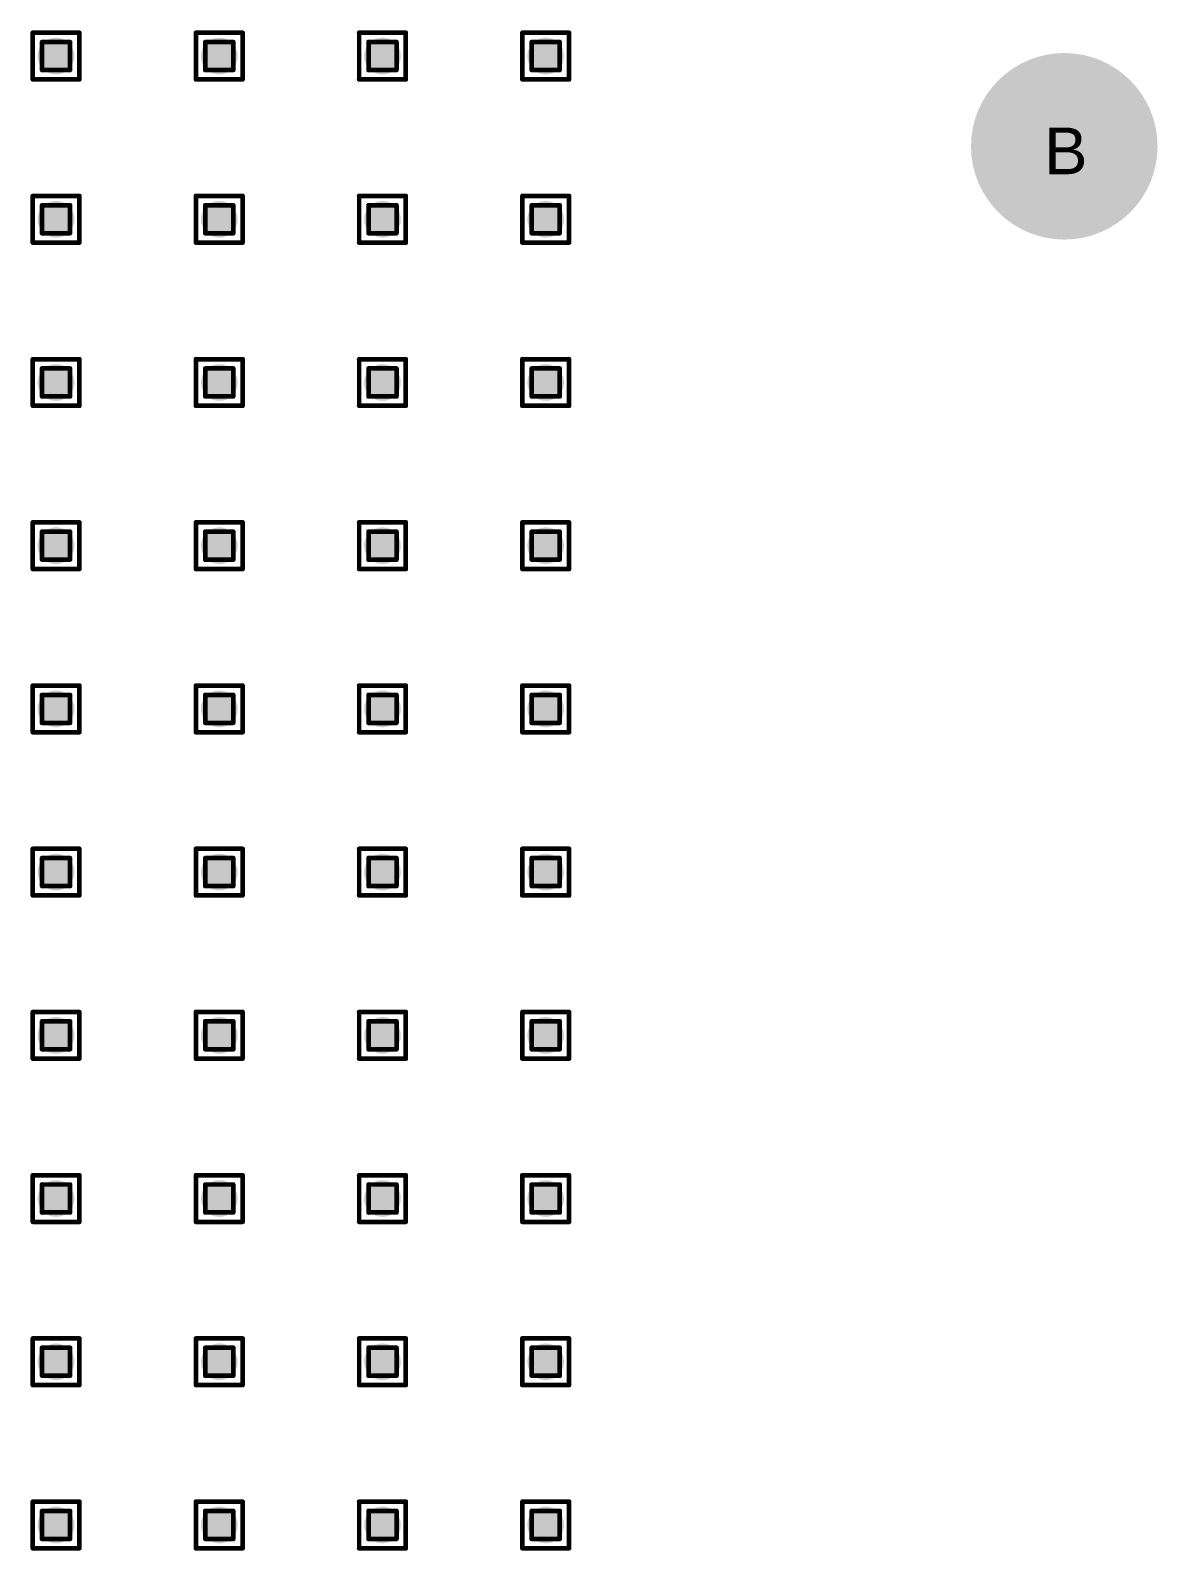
# Model space of a CAD drawing. Header units: millimetres. Extents: x -25 to 478, y -31 to 252.
# Drawn here: x 33.07 to 45.35, y 65.96 to 82.52 of the extents above; entities that cross this region are included whole.
import ezdxf

# ---------------------------------------------------------------- set-up
doc = ezdxf.new("R2010")
doc.units = ezdxf.units.MM
for name, color, linetype in [('DrillDrawing', 1, 'Continuous'), ('MultiLayer', 9, 'Continuous'), ('PadHoleLayer', 156, 'Continuous'), ('ViaHoleLayer', 16, 'Continuous')]:
    doc.layers.add(name, color=color, linetype=linetype)
doc.styles.add('Arial', font='', dxfattribs={"height": 0.2})
doc.styles.get('Arial').set_extended_font_data('Arial')

# ---------------------------------------------------------------- blocks, each defined once
blk = doc.blocks.new('KEYSTONE5000_977')
at = {"layer": 'MultiLayer'}
h = blk.add_hatch(color=9, dxfattribs=at)
edge = h.paths.add_edge_path()
edge.add_arc((0, 0), 1.016, 0, 360)
at = {"layer": 'PadHoleLayer'}
h = blk.add_hatch(color=156, dxfattribs=at)
edge = h.paths.add_edge_path()
edge.add_arc((0, 0), 0.508, 0, 360)

msp = doc.modelspace()

# ---------------------------------------------------------------- hatches: boundary and pattern name
at = {"layer": 'ViaHoleLayer'}
h = msp.add_hatch(color=16, dxfattribs=at)
edge = h.paths.add_edge_path()
edge.add_arc((33.35, 82.245), 0.2, 0, 360)
h = msp.add_hatch(color=16, dxfattribs=at)
edge = h.paths.add_edge_path()
edge.add_arc((35.128, 82.245), 0.2, 0, 360)
h = msp.add_hatch(color=16, dxfattribs=at)
edge = h.paths.add_edge_path()
edge.add_arc((36.906, 82.245), 0.2, 0, 360)
h = msp.add_hatch(color=16, dxfattribs=at)
edge = h.paths.add_edge_path()
edge.add_arc((38.684, 82.245), 0.2, 0, 360)
h = msp.add_hatch(color=16, dxfattribs=at)
edge = h.paths.add_edge_path()
edge.add_arc((33.35, 80.467), 0.2, 0, 360)
h = msp.add_hatch(color=16, dxfattribs=at)
edge = h.paths.add_edge_path()
edge.add_arc((35.128, 80.467), 0.2, 0, 360)
h = msp.add_hatch(color=16, dxfattribs=at)
edge = h.paths.add_edge_path()
edge.add_arc((36.906, 80.467), 0.2, 0, 360)
h = msp.add_hatch(color=16, dxfattribs=at)
edge = h.paths.add_edge_path()
edge.add_arc((38.684, 80.467), 0.2, 0, 360)
h = msp.add_hatch(color=16, dxfattribs=at)
edge = h.paths.add_edge_path()
edge.add_arc((33.35, 78.689), 0.2, 0, 360)
h = msp.add_hatch(color=16, dxfattribs=at)
edge = h.paths.add_edge_path()
edge.add_arc((35.128, 78.689), 0.2, 0, 360)
h = msp.add_hatch(color=16, dxfattribs=at)
edge = h.paths.add_edge_path()
edge.add_arc((36.906, 78.689), 0.2, 0, 360)
h = msp.add_hatch(color=16, dxfattribs=at)
edge = h.paths.add_edge_path()
edge.add_arc((38.684, 78.689), 0.2, 0, 360)
h = msp.add_hatch(color=16, dxfattribs=at)
edge = h.paths.add_edge_path()
edge.add_arc((33.35, 76.911), 0.2, 0, 360)
h = msp.add_hatch(color=16, dxfattribs=at)
edge = h.paths.add_edge_path()
edge.add_arc((35.128, 76.911), 0.2, 0, 360)
h = msp.add_hatch(color=16, dxfattribs=at)
edge = h.paths.add_edge_path()
edge.add_arc((36.906, 76.911), 0.2, 0, 360)
h = msp.add_hatch(color=16, dxfattribs=at)
edge = h.paths.add_edge_path()
edge.add_arc((38.684, 76.911), 0.2, 0, 360)
h = msp.add_hatch(color=16, dxfattribs=at)
edge = h.paths.add_edge_path()
edge.add_arc((33.35, 75.133), 0.2, 0, 360)
h = msp.add_hatch(color=16, dxfattribs=at)
edge = h.paths.add_edge_path()
edge.add_arc((35.128, 75.133), 0.2, 0, 360)
h = msp.add_hatch(color=16, dxfattribs=at)
edge = h.paths.add_edge_path()
edge.add_arc((36.906, 75.133), 0.2, 0, 360)
h = msp.add_hatch(color=16, dxfattribs=at)
edge = h.paths.add_edge_path()
edge.add_arc((38.684, 75.133), 0.2, 0, 360)
h = msp.add_hatch(color=16, dxfattribs=at)
edge = h.paths.add_edge_path()
edge.add_arc((33.35, 73.355), 0.2, 0, 360)
h = msp.add_hatch(color=16, dxfattribs=at)
edge = h.paths.add_edge_path()
edge.add_arc((35.128, 73.355), 0.2, 0, 360)
h = msp.add_hatch(color=16, dxfattribs=at)
edge = h.paths.add_edge_path()
edge.add_arc((36.906, 73.355), 0.2, 0, 360)
h = msp.add_hatch(color=16, dxfattribs=at)
edge = h.paths.add_edge_path()
edge.add_arc((38.684, 73.355), 0.2, 0, 360)
h = msp.add_hatch(color=16, dxfattribs=at)
edge = h.paths.add_edge_path()
edge.add_arc((33.35, 71.577), 0.2, 0, 360)
h = msp.add_hatch(color=16, dxfattribs=at)
edge = h.paths.add_edge_path()
edge.add_arc((35.128, 71.577), 0.2, 0, 360)
h = msp.add_hatch(color=16, dxfattribs=at)
edge = h.paths.add_edge_path()
edge.add_arc((36.906, 71.577), 0.2, 0, 360)
h = msp.add_hatch(color=16, dxfattribs=at)
edge = h.paths.add_edge_path()
edge.add_arc((38.684, 71.577), 0.2, 0, 360)
h = msp.add_hatch(color=16, dxfattribs=at)
edge = h.paths.add_edge_path()
edge.add_arc((33.35, 69.799), 0.2, 0, 360)
h = msp.add_hatch(color=16, dxfattribs=at)
edge = h.paths.add_edge_path()
edge.add_arc((35.128, 69.799), 0.2, 0, 360)
h = msp.add_hatch(color=16, dxfattribs=at)
edge = h.paths.add_edge_path()
edge.add_arc((36.906, 69.799), 0.2, 0, 360)
h = msp.add_hatch(color=16, dxfattribs=at)
edge = h.paths.add_edge_path()
edge.add_arc((38.684, 69.799), 0.2, 0, 360)
h = msp.add_hatch(color=16, dxfattribs=at)
edge = h.paths.add_edge_path()
edge.add_arc((33.35, 68.021), 0.2, 0, 360)
h = msp.add_hatch(color=16, dxfattribs=at)
edge = h.paths.add_edge_path()
edge.add_arc((35.128, 68.021), 0.2, 0, 360)
h = msp.add_hatch(color=16, dxfattribs=at)
edge = h.paths.add_edge_path()
edge.add_arc((36.906, 68.021), 0.2, 0, 360)
h = msp.add_hatch(color=16, dxfattribs=at)
edge = h.paths.add_edge_path()
edge.add_arc((38.684, 68.021), 0.2, 0, 360)
h = msp.add_hatch(color=16, dxfattribs=at)
edge = h.paths.add_edge_path()
edge.add_arc((33.35, 66.243), 0.2, 0, 360)
h = msp.add_hatch(color=16, dxfattribs=at)
edge = h.paths.add_edge_path()
edge.add_arc((35.128, 66.243), 0.2, 0, 360)
h = msp.add_hatch(color=16, dxfattribs=at)
edge = h.paths.add_edge_path()
edge.add_arc((36.906, 66.243), 0.2, 0, 360)
h = msp.add_hatch(color=16, dxfattribs=at)
edge = h.paths.add_edge_path()
edge.add_arc((38.684, 66.243), 0.2, 0, 360)

# ---------------------------------------------------------------- linework, layer by layer
at = {"layer": 'DrillDrawing', "const_width": 0.0508}
for points in [[(33.096, 82.499), (33.604, 82.499)], [(33.096, 81.991), (33.096, 82.499)], [(33.604, 81.991), (33.604, 82.499)], [(34.874, 82.499), (35.382, 82.499)], [(34.874, 81.991), (34.874, 82.499)], [(35.382, 81.991), (35.382, 82.499)], [(36.652, 82.499), (37.16, 82.499)], [(36.652, 81.991), (36.652, 82.499)], [(37.16, 81.991), (37.16, 82.499)], [(38.43, 82.499), (38.938, 82.499)], [(38.43, 81.991), (38.43, 82.499)], [(38.938, 81.991), (38.938, 82.499)], [(33.198, 82.398), (33.503, 82.398)], [(33.198, 82.093), (33.198, 82.398)], [(33.503, 82.093), (33.503, 82.398)], [(34.976, 82.398), (35.281, 82.398)], [(34.976, 82.093), (34.976, 82.398)], [(35.281, 82.093), (35.281, 82.398)], [(36.754, 82.398), (37.059, 82.398)], [(36.754, 82.093), (36.754, 82.398)], [(37.059, 82.093), (37.059, 82.398)], [(38.532, 82.398), (38.837, 82.398)], [(38.532, 82.093), (38.532, 82.398)], [(38.837, 82.093), (38.837, 82.398)], [(33.096, 81.991), (33.604, 81.991)], [(33.198, 82.093), (33.503, 82.093)], [(34.874, 81.991), (35.382, 81.991)], [(34.976, 82.093), (35.281, 82.093)], [(36.652, 81.991), (37.16, 81.991)], [(36.754, 82.093), (37.059, 82.093)], [(38.43, 81.991), (38.938, 81.991)], [(38.532, 82.093), (38.837, 82.093)], [(33.096, 80.721), (33.604, 80.721)], [(33.096, 80.213), (33.096, 80.721)], [(33.604, 80.213), (33.604, 80.721)], [(34.874, 80.721), (35.382, 80.721)], [(34.874, 80.213), (34.874, 80.721)], [(35.382, 80.213), (35.382, 80.721)], [(36.652, 80.721), (37.16, 80.721)], [(36.652, 80.213), (36.652, 80.721)], [(37.16, 80.213), (37.16, 80.721)], [(38.43, 80.721), (38.938, 80.721)], [(38.43, 80.213), (38.43, 80.721)], [(38.938, 80.213), (38.938, 80.721)], [(33.198, 80.62), (33.503, 80.62)], [(33.198, 80.315), (33.198, 80.62)], [(33.503, 80.315), (33.503, 80.62)], [(34.976, 80.62), (35.281, 80.62)], [(34.976, 80.315), (34.976, 80.62)], [(35.281, 80.315), (35.281, 80.62)], [(36.754, 80.62), (37.059, 80.62)], [(36.754, 80.315), (36.754, 80.62)], [(37.059, 80.315), (37.059, 80.62)], [(38.532, 80.62), (38.837, 80.62)], [(38.532, 80.315), (38.532, 80.62)], [(38.837, 80.315), (38.837, 80.62)], [(33.198, 80.315), (33.503, 80.315)], [(34.976, 80.315), (35.281, 80.315)], [(36.754, 80.315), (37.059, 80.315)], [(38.532, 80.315), (38.837, 80.315)], [(33.096, 80.213), (33.604, 80.213)], [(34.874, 80.213), (35.382, 80.213)], [(36.652, 80.213), (37.16, 80.213)], [(38.43, 80.213), (38.938, 80.213)], [(33.096, 78.943), (33.604, 78.943)], [(33.096, 78.435), (33.096, 78.943)], [(33.198, 78.842), (33.503, 78.842)], [(33.198, 78.537), (33.198, 78.842)], [(33.503, 78.537), (33.503, 78.842)], [(33.604, 78.435), (33.604, 78.943)], [(34.874, 78.943), (35.382, 78.943)], [(34.874, 78.435), (34.874, 78.943)], [(34.976, 78.842), (35.281, 78.842)], [(34.976, 78.537), (34.976, 78.842)], [(35.281, 78.537), (35.281, 78.842)], [(35.382, 78.435), (35.382, 78.943)], [(36.652, 78.943), (37.16, 78.943)], [(36.652, 78.435), (36.652, 78.943)], [(36.754, 78.842), (37.059, 78.842)], [(36.754, 78.537), (36.754, 78.842)], [(37.059, 78.537), (37.059, 78.842)], [(37.16, 78.435), (37.16, 78.943)], [(38.43, 78.943), (38.938, 78.943)], [(38.43, 78.435), (38.43, 78.943)], [(38.532, 78.842), (38.837, 78.842)], [(38.532, 78.537), (38.532, 78.842)], [(38.837, 78.537), (38.837, 78.842)], [(38.938, 78.435), (38.938, 78.943)], [(33.198, 78.537), (33.503, 78.537)], [(34.976, 78.537), (35.281, 78.537)], [(36.754, 78.537), (37.059, 78.537)], [(38.532, 78.537), (38.837, 78.537)], [(33.096, 78.435), (33.604, 78.435)], [(34.874, 78.435), (35.382, 78.435)], [(36.652, 78.435), (37.16, 78.435)], [(38.43, 78.435), (38.938, 78.435)], [(33.096, 77.165), (33.604, 77.165)], [(33.096, 76.657), (33.096, 77.165)], [(33.604, 76.657), (33.604, 77.165)], [(34.874, 77.165), (35.382, 77.165)], [(34.874, 76.657), (34.874, 77.165)], [(35.382, 76.657), (35.382, 77.165)], [(36.652, 77.165), (37.16, 77.165)], [(36.652, 76.657), (36.652, 77.165)], [(37.16, 76.657), (37.16, 77.165)], [(38.43, 77.165), (38.938, 77.165)], [(38.43, 76.657), (38.43, 77.165)], [(38.938, 76.657), (38.938, 77.165)], [(33.198, 77.064), (33.503, 77.064)], [(33.198, 76.759), (33.198, 77.064)], [(33.503, 76.759), (33.503, 77.064)], [(34.976, 77.064), (35.281, 77.064)], [(34.976, 76.759), (34.976, 77.064)], [(35.281, 76.759), (35.281, 77.064)], [(36.754, 77.064), (37.059, 77.064)], [(36.754, 76.759), (36.754, 77.064)], [(37.059, 76.759), (37.059, 77.064)], [(38.532, 77.064), (38.837, 77.064)], [(38.532, 76.759), (38.532, 77.064)], [(38.837, 76.759), (38.837, 77.064)], [(33.096, 76.657), (33.604, 76.657)], [(33.198, 76.759), (33.503, 76.759)], [(34.874, 76.657), (35.382, 76.657)], [(34.976, 76.759), (35.281, 76.759)], [(36.652, 76.657), (37.16, 76.657)], [(36.754, 76.759), (37.059, 76.759)], [(38.43, 76.657), (38.938, 76.657)], [(38.532, 76.759), (38.837, 76.759)], [(33.096, 75.387), (33.604, 75.387)], [(33.096, 74.879), (33.096, 75.387)], [(33.604, 74.879), (33.604, 75.387)], [(34.874, 75.387), (35.382, 75.387)], [(34.874, 74.879), (34.874, 75.387)], [(35.382, 74.879), (35.382, 75.387)], [(36.652, 75.387), (37.16, 75.387)], [(36.652, 74.879), (36.652, 75.387)], [(37.16, 74.879), (37.16, 75.387)], [(38.43, 75.387), (38.938, 75.387)], [(38.43, 74.879), (38.43, 75.387)], [(38.938, 74.879), (38.938, 75.387)], [(33.198, 75.286), (33.503, 75.286)], [(33.198, 74.981), (33.198, 75.286)], [(33.503, 74.981), (33.503, 75.286)], [(34.976, 75.286), (35.281, 75.286)], [(34.976, 74.981), (34.976, 75.286)], [(35.281, 74.981), (35.281, 75.286)], [(36.754, 75.286), (37.059, 75.286)], [(36.754, 74.981), (36.754, 75.286)], [(37.059, 74.981), (37.059, 75.286)], [(38.532, 75.286), (38.837, 75.286)], [(38.532, 74.981), (38.532, 75.286)], [(38.837, 74.981), (38.837, 75.286)], [(33.096, 74.879), (33.604, 74.879)], [(33.198, 74.981), (33.503, 74.981)], [(34.874, 74.879), (35.382, 74.879)], [(34.976, 74.981), (35.281, 74.981)], [(36.652, 74.879), (37.16, 74.879)], [(36.754, 74.981), (37.059, 74.981)], [(38.43, 74.879), (38.938, 74.879)], [(38.532, 74.981), (38.837, 74.981)], [(33.096, 73.609), (33.604, 73.609)], [(33.096, 73.101), (33.096, 73.609)], [(33.198, 73.508), (33.503, 73.508)], [(33.198, 73.203), (33.198, 73.508)], [(33.503, 73.203), (33.503, 73.508)], [(33.604, 73.101), (33.604, 73.609)], [(34.874, 73.609), (35.382, 73.609)], [(34.874, 73.101), (34.874, 73.609)], [(34.976, 73.508), (35.281, 73.508)], [(34.976, 73.203), (34.976, 73.508)], [(35.281, 73.203), (35.281, 73.508)], [(35.382, 73.101), (35.382, 73.609)], [(36.652, 73.609), (37.16, 73.609)], [(36.652, 73.101), (36.652, 73.609)], [(36.754, 73.508), (37.059, 73.508)], [(36.754, 73.203), (36.754, 73.508)], [(37.059, 73.203), (37.059, 73.508)], [(37.16, 73.101), (37.16, 73.609)], [(38.43, 73.609), (38.938, 73.609)], [(38.43, 73.101), (38.43, 73.609)], [(38.532, 73.508), (38.837, 73.508)], [(38.532, 73.203), (38.532, 73.508)], [(38.837, 73.203), (38.837, 73.508)], [(38.938, 73.101), (38.938, 73.609)], [(33.198, 73.203), (33.503, 73.203)], [(34.976, 73.203), (35.281, 73.203)], [(36.754, 73.203), (37.059, 73.203)], [(38.532, 73.203), (38.837, 73.203)], [(33.096, 73.101), (33.604, 73.101)], [(34.874, 73.101), (35.382, 73.101)], [(36.652, 73.101), (37.16, 73.101)], [(38.43, 73.101), (38.938, 73.101)], [(33.096, 71.831), (33.604, 71.831)], [(33.096, 71.323), (33.096, 71.831)], [(33.198, 71.73), (33.503, 71.73)], [(33.198, 71.425), (33.198, 71.73)], [(33.503, 71.425), (33.503, 71.73)], [(33.604, 71.323), (33.604, 71.831)], [(34.874, 71.831), (35.382, 71.831)], [(34.874, 71.323), (34.874, 71.831)], [(34.976, 71.73), (35.281, 71.73)], [(34.976, 71.425), (34.976, 71.73)], [(35.281, 71.425), (35.281, 71.73)], [(35.382, 71.323), (35.382, 71.831)], [(36.652, 71.831), (37.16, 71.831)], [(36.652, 71.323), (36.652, 71.831)], [(36.754, 71.73), (37.059, 71.73)], [(36.754, 71.425), (36.754, 71.73)], [(37.059, 71.425), (37.059, 71.73)], [(37.16, 71.323), (37.16, 71.831)], [(38.43, 71.831), (38.938, 71.831)], [(38.43, 71.323), (38.43, 71.831)], [(38.532, 71.73), (38.837, 71.73)], [(38.532, 71.425), (38.532, 71.73)], [(38.837, 71.425), (38.837, 71.73)], [(38.938, 71.323), (38.938, 71.831)], [(33.198, 71.425), (33.503, 71.425)], [(34.976, 71.425), (35.281, 71.425)], [(36.754, 71.425), (37.059, 71.425)], [(38.532, 71.425), (38.837, 71.425)], [(33.096, 71.323), (33.604, 71.323)], [(34.874, 71.323), (35.382, 71.323)], [(36.652, 71.323), (37.16, 71.323)], [(38.43, 71.323), (38.938, 71.323)], [(33.096, 70.053), (33.604, 70.053)], [(33.096, 69.545), (33.096, 70.053)], [(33.604, 69.545), (33.604, 70.053)], [(34.874, 70.053), (35.382, 70.053)], [(34.874, 69.545), (34.874, 70.053)], [(35.382, 69.545), (35.382, 70.053)], [(36.652, 70.053), (37.16, 70.053)], [(36.652, 69.545), (36.652, 70.053)], [(37.16, 69.545), (37.16, 70.053)], [(38.43, 70.053), (38.938, 70.053)], [(38.43, 69.545), (38.43, 70.053)], [(38.938, 69.545), (38.938, 70.053)], [(33.198, 69.952), (33.503, 69.952)], [(33.198, 69.647), (33.198, 69.952)], [(33.503, 69.647), (33.503, 69.952)], [(34.976, 69.952), (35.281, 69.952)], [(34.976, 69.647), (34.976, 69.952)], [(35.281, 69.647), (35.281, 69.952)], [(36.754, 69.952), (37.059, 69.952)], [(36.754, 69.647), (36.754, 69.952)], [(37.059, 69.647), (37.059, 69.952)], [(38.532, 69.952), (38.837, 69.952)], [(38.532, 69.647), (38.532, 69.952)], [(38.837, 69.647), (38.837, 69.952)], [(33.096, 69.545), (33.604, 69.545)], [(33.198, 69.647), (33.503, 69.647)], [(34.874, 69.545), (35.382, 69.545)], [(34.976, 69.647), (35.281, 69.647)], [(36.652, 69.545), (37.16, 69.545)], [(36.754, 69.647), (37.059, 69.647)], [(38.43, 69.545), (38.938, 69.545)], [(38.532, 69.647), (38.837, 69.647)], [(33.096, 68.275), (33.604, 68.275)], [(33.096, 67.767), (33.096, 68.275)], [(33.604, 67.767), (33.604, 68.275)], [(34.874, 68.275), (35.382, 68.275)], [(34.874, 67.767), (34.874, 68.275)], [(35.382, 67.767), (35.382, 68.275)], [(36.652, 68.275), (37.16, 68.275)], [(36.652, 67.767), (36.652, 68.275)], [(37.16, 67.767), (37.16, 68.275)], [(38.43, 68.275), (38.938, 68.275)], [(38.43, 67.767), (38.43, 68.275)], [(38.938, 67.767), (38.938, 68.275)], [(33.198, 68.174), (33.503, 68.174)], [(33.198, 67.869), (33.198, 68.174)], [(33.503, 67.869), (33.503, 68.174)], [(34.976, 68.174), (35.281, 68.174)], [(34.976, 67.869), (34.976, 68.174)], [(35.281, 67.869), (35.281, 68.174)], [(36.754, 68.174), (37.059, 68.174)], [(36.754, 67.869), (36.754, 68.174)], [(37.059, 67.869), (37.059, 68.174)], [(38.532, 68.174), (38.837, 68.174)], [(38.532, 67.869), (38.532, 68.174)], [(38.837, 67.869), (38.837, 68.174)], [(33.096, 67.767), (33.604, 67.767)], [(33.198, 67.869), (33.503, 67.869)], [(34.874, 67.767), (35.382, 67.767)], [(34.976, 67.869), (35.281, 67.869)], [(36.652, 67.767), (37.16, 67.767)], [(36.754, 67.869), (37.059, 67.869)], [(38.43, 67.767), (38.938, 67.767)], [(38.532, 67.869), (38.837, 67.869)], [(33.096, 66.497), (33.604, 66.497)], [(33.096, 65.989), (33.096, 66.497)], [(33.198, 66.396), (33.503, 66.396)], [(33.198, 66.091), (33.198, 66.396)], [(33.503, 66.091), (33.503, 66.396)], [(33.604, 65.989), (33.604, 66.497)], [(34.874, 66.497), (35.382, 66.497)], [(34.874, 65.989), (34.874, 66.497)], [(34.976, 66.396), (35.281, 66.396)], [(34.976, 66.091), (34.976, 66.396)], [(35.281, 66.091), (35.281, 66.396)], [(35.382, 65.989), (35.382, 66.497)], [(36.652, 66.497), (37.16, 66.497)], [(36.652, 65.989), (36.652, 66.497)], [(36.754, 66.396), (37.059, 66.396)], [(36.754, 66.091), (36.754, 66.396)], [(37.059, 66.091), (37.059, 66.396)], [(37.16, 65.989), (37.16, 66.497)], [(38.43, 66.497), (38.938, 66.497)], [(38.43, 65.989), (38.43, 66.497)], [(38.532, 66.396), (38.837, 66.396)], [(38.532, 66.091), (38.532, 66.396)], [(38.837, 66.091), (38.837, 66.396)], [(38.938, 65.989), (38.938, 66.497)], [(33.198, 66.091), (33.503, 66.091)], [(34.976, 66.091), (35.281, 66.091)], [(36.754, 66.091), (37.059, 66.091)], [(38.532, 66.091), (38.837, 66.091)], [(33.096, 65.989), (33.604, 65.989)], [(34.874, 65.989), (35.382, 65.989)], [(36.652, 65.989), (37.16, 65.989)], [(38.43, 65.989), (38.938, 65.989)]]:
    msp.add_lwpolyline(points, dxfattribs=at)
at = {"layer": 'DrillDrawing', "const_width": 0.0254}
for points in [[(33.084, 82.499, 1), (33.109, 82.499, 1)], [(33.084, 82.499, 1), (33.109, 82.499, 1)], [(33.592, 82.499, 1), (33.617, 82.499, 1)], [(33.592, 82.499, 1), (33.617, 82.499, 1)], [(34.861, 82.499, 1), (34.887, 82.499, 1)], [(34.861, 82.499, 1), (34.887, 82.499, 1)], [(35.37, 82.499, 1), (35.395, 82.499, 1)], [(35.37, 82.499, 1), (35.395, 82.499, 1)], [(36.639, 82.499, 1), (36.665, 82.499, 1)], [(36.639, 82.499, 1), (36.665, 82.499, 1)], [(37.147, 82.499, 1), (37.173, 82.499, 1)], [(37.147, 82.499, 1), (37.173, 82.499, 1)], [(38.417, 82.499, 1), (38.443, 82.499, 1)], [(38.417, 82.499, 1), (38.443, 82.499, 1)], [(38.925, 82.499, 1), (38.951, 82.499, 1)], [(38.925, 82.499, 1), (38.951, 82.499, 1)], [(33.185, 82.398, 1), (33.211, 82.398, 1)], [(33.185, 82.398, 1), (33.211, 82.398, 1)], [(33.49, 82.398, 1), (33.515, 82.398, 1)], [(33.49, 82.398, 1), (33.515, 82.398, 1)], [(34.963, 82.398, 1), (34.988, 82.398, 1)], [(34.963, 82.398, 1), (34.988, 82.398, 1)], [(35.268, 82.398, 1), (35.293, 82.398, 1)], [(35.268, 82.398, 1), (35.293, 82.398, 1)], [(36.741, 82.398, 1), (36.767, 82.398, 1)], [(36.741, 82.398, 1), (36.767, 82.398, 1)], [(37.046, 82.398, 1), (37.071, 82.398, 1)], [(37.046, 82.398, 1), (37.071, 82.398, 1)], [(38.519, 82.398, 1), (38.544, 82.398, 1)], [(38.519, 82.398, 1), (38.544, 82.398, 1)], [(38.824, 82.398, 1), (38.849, 82.398, 1)], [(38.824, 82.398, 1), (38.849, 82.398, 1)], [(33.084, 81.991, 1), (33.109, 81.991, 1)], [(33.084, 81.991, 1), (33.109, 81.991, 1)], [(33.185, 82.093, 1), (33.211, 82.093, 1)], [(33.185, 82.093, 1), (33.211, 82.093, 1)], [(33.49, 82.093, 1), (33.515, 82.093, 1)], [(33.49, 82.093, 1), (33.515, 82.093, 1)], [(33.592, 81.991, 1), (33.617, 81.991, 1)], [(33.592, 81.991, 1), (33.617, 81.991, 1)], [(34.861, 81.991, 1), (34.887, 81.991, 1)], [(34.861, 81.991, 1), (34.887, 81.991, 1)], [(34.963, 82.093, 1), (34.988, 82.093, 1)], [(34.963, 82.093, 1), (34.988, 82.093, 1)], [(35.268, 82.093, 1), (35.293, 82.093, 1)], [(35.268, 82.093, 1), (35.293, 82.093, 1)], [(35.37, 81.991, 1), (35.395, 81.991, 1)], [(35.37, 81.991, 1), (35.395, 81.991, 1)], [(36.639, 81.991, 1), (36.665, 81.991, 1)], [(36.639, 81.991, 1), (36.665, 81.991, 1)], [(36.741, 82.093, 1), (36.767, 82.093, 1)], [(36.741, 82.093, 1), (36.767, 82.093, 1)], [(37.046, 82.093, 1), (37.071, 82.093, 1)], [(37.046, 82.093, 1), (37.071, 82.093, 1)], [(37.147, 81.991, 1), (37.173, 81.991, 1)], [(37.147, 81.991, 1), (37.173, 81.991, 1)], [(38.417, 81.991, 1), (38.443, 81.991, 1)], [(38.417, 81.991, 1), (38.443, 81.991, 1)], [(38.519, 82.093, 1), (38.544, 82.093, 1)], [(38.519, 82.093, 1), (38.544, 82.093, 1)], [(38.824, 82.093, 1), (38.849, 82.093, 1)], [(38.824, 82.093, 1), (38.849, 82.093, 1)], [(38.925, 81.991, 1), (38.951, 81.991, 1)], [(38.925, 81.991, 1), (38.951, 81.991, 1)], [(33.084, 80.721, 1), (33.109, 80.721, 1)], [(33.084, 80.721, 1), (33.109, 80.721, 1)], [(33.592, 80.721, 1), (33.617, 80.721, 1)], [(33.592, 80.721, 1), (33.617, 80.721, 1)], [(34.861, 80.721, 1), (34.887, 80.721, 1)], [(34.861, 80.721, 1), (34.887, 80.721, 1)], [(35.37, 80.721, 1), (35.395, 80.721, 1)], [(35.37, 80.721, 1), (35.395, 80.721, 1)], [(36.639, 80.721, 1), (36.665, 80.721, 1)], [(36.639, 80.721, 1), (36.665, 80.721, 1)], [(37.147, 80.721, 1), (37.173, 80.721, 1)], [(37.147, 80.721, 1), (37.173, 80.721, 1)], [(38.417, 80.721, 1), (38.443, 80.721, 1)], [(38.417, 80.721, 1), (38.443, 80.721, 1)], [(38.925, 80.721, 1), (38.951, 80.721, 1)], [(38.925, 80.721, 1), (38.951, 80.721, 1)], [(33.185, 80.62, 1), (33.211, 80.62, 1)], [(33.185, 80.62, 1), (33.211, 80.62, 1)], [(33.49, 80.62, 1), (33.515, 80.62, 1)], [(33.49, 80.62, 1), (33.515, 80.62, 1)], [(34.963, 80.62, 1), (34.988, 80.62, 1)], [(34.963, 80.62, 1), (34.988, 80.62, 1)], [(35.268, 80.62, 1), (35.293, 80.62, 1)], [(35.268, 80.62, 1), (35.293, 80.62, 1)], [(36.741, 80.62, 1), (36.767, 80.62, 1)], [(36.741, 80.62, 1), (36.767, 80.62, 1)], [(37.046, 80.62, 1), (37.071, 80.62, 1)], [(37.046, 80.62, 1), (37.071, 80.62, 1)], [(38.519, 80.62, 1), (38.544, 80.62, 1)], [(38.519, 80.62, 1), (38.544, 80.62, 1)], [(38.824, 80.62, 1), (38.849, 80.62, 1)], [(38.824, 80.62, 1), (38.849, 80.62, 1)], [(33.185, 80.315, 1), (33.211, 80.315, 1)], [(33.185, 80.315, 1), (33.211, 80.315, 1)], [(33.49, 80.315, 1), (33.515, 80.315, 1)], [(33.49, 80.315, 1), (33.515, 80.315, 1)], [(34.963, 80.315, 1), (34.988, 80.315, 1)], [(34.963, 80.315, 1), (34.988, 80.315, 1)], [(35.268, 80.315, 1), (35.293, 80.315, 1)], [(35.268, 80.315, 1), (35.293, 80.315, 1)], [(36.741, 80.315, 1), (36.767, 80.315, 1)], [(36.741, 80.315, 1), (36.767, 80.315, 1)], [(37.046, 80.315, 1), (37.071, 80.315, 1)], [(37.046, 80.315, 1), (37.071, 80.315, 1)], [(38.519, 80.315, 1), (38.544, 80.315, 1)], [(38.519, 80.315, 1), (38.544, 80.315, 1)], [(38.824, 80.315, 1), (38.849, 80.315, 1)], [(38.824, 80.315, 1), (38.849, 80.315, 1)], [(33.084, 80.213, 1), (33.109, 80.213, 1)], [(33.084, 80.213, 1), (33.109, 80.213, 1)], [(33.592, 80.213, 1), (33.617, 80.213, 1)], [(33.592, 80.213, 1), (33.617, 80.213, 1)], [(34.861, 80.213, 1), (34.887, 80.213, 1)], [(34.861, 80.213, 1), (34.887, 80.213, 1)], [(35.37, 80.213, 1), (35.395, 80.213, 1)], [(35.37, 80.213, 1), (35.395, 80.213, 1)], [(36.639, 80.213, 1), (36.665, 80.213, 1)], [(36.639, 80.213, 1), (36.665, 80.213, 1)], [(37.147, 80.213, 1), (37.173, 80.213, 1)], [(37.147, 80.213, 1), (37.173, 80.213, 1)], [(38.417, 80.213, 1), (38.443, 80.213, 1)], [(38.417, 80.213, 1), (38.443, 80.213, 1)], [(38.925, 80.213, 1), (38.951, 80.213, 1)], [(38.925, 80.213, 1), (38.951, 80.213, 1)], [(33.084, 78.943, 1), (33.109, 78.943, 1)], [(33.084, 78.943, 1), (33.109, 78.943, 1)], [(33.185, 78.842, 1), (33.211, 78.842, 1)], [(33.185, 78.842, 1), (33.211, 78.842, 1)], [(33.49, 78.842, 1), (33.515, 78.842, 1)], [(33.49, 78.842, 1), (33.515, 78.842, 1)], [(33.592, 78.943, 1), (33.617, 78.943, 1)], [(33.592, 78.943, 1), (33.617, 78.943, 1)], [(34.861, 78.943, 1), (34.887, 78.943, 1)], [(34.861, 78.943, 1), (34.887, 78.943, 1)], [(34.963, 78.842, 1), (34.988, 78.842, 1)], [(34.963, 78.842, 1), (34.988, 78.842, 1)], [(35.268, 78.842, 1), (35.293, 78.842, 1)], [(35.268, 78.842, 1), (35.293, 78.842, 1)], [(35.37, 78.943, 1), (35.395, 78.943, 1)], [(35.37, 78.943, 1), (35.395, 78.943, 1)], [(36.639, 78.943, 1), (36.665, 78.943, 1)], [(36.639, 78.943, 1), (36.665, 78.943, 1)], [(36.741, 78.842, 1), (36.767, 78.842, 1)], [(36.741, 78.842, 1), (36.767, 78.842, 1)], [(37.046, 78.842, 1), (37.071, 78.842, 1)], [(37.046, 78.842, 1), (37.071, 78.842, 1)], [(37.147, 78.943, 1), (37.173, 78.943, 1)], [(37.147, 78.943, 1), (37.173, 78.943, 1)], [(38.417, 78.943, 1), (38.443, 78.943, 1)], [(38.417, 78.943, 1), (38.443, 78.943, 1)], [(38.519, 78.842, 1), (38.544, 78.842, 1)], [(38.519, 78.842, 1), (38.544, 78.842, 1)], [(38.824, 78.842, 1), (38.849, 78.842, 1)], [(38.824, 78.842, 1), (38.849, 78.842, 1)], [(38.925, 78.943, 1), (38.951, 78.943, 1)], [(38.925, 78.943, 1), (38.951, 78.943, 1)], [(33.185, 78.537, 1), (33.211, 78.537, 1)], [(33.185, 78.537, 1), (33.211, 78.537, 1)], [(33.49, 78.537, 1), (33.515, 78.537, 1)], [(33.49, 78.537, 1), (33.515, 78.537, 1)], [(34.963, 78.537, 1), (34.988, 78.537, 1)], [(34.963, 78.537, 1), (34.988, 78.537, 1)], [(35.268, 78.537, 1), (35.293, 78.537, 1)], [(35.268, 78.537, 1), (35.293, 78.537, 1)], [(36.741, 78.537, 1), (36.767, 78.537, 1)], [(36.741, 78.537, 1), (36.767, 78.537, 1)], [(37.046, 78.537, 1), (37.071, 78.537, 1)], [(37.046, 78.537, 1), (37.071, 78.537, 1)], [(38.519, 78.537, 1), (38.544, 78.537, 1)], [(38.519, 78.537, 1), (38.544, 78.537, 1)], [(38.824, 78.537, 1), (38.849, 78.537, 1)], [(38.824, 78.537, 1), (38.849, 78.537, 1)], [(33.084, 78.435, 1), (33.109, 78.435, 1)], [(33.084, 78.435, 1), (33.109, 78.435, 1)], [(33.592, 78.435, 1), (33.617, 78.435, 1)], [(33.592, 78.435, 1), (33.617, 78.435, 1)], [(34.861, 78.435, 1), (34.887, 78.435, 1)], [(34.861, 78.435, 1), (34.887, 78.435, 1)], [(35.37, 78.435, 1), (35.395, 78.435, 1)], [(35.37, 78.435, 1), (35.395, 78.435, 1)], [(36.639, 78.435, 1), (36.665, 78.435, 1)], [(36.639, 78.435, 1), (36.665, 78.435, 1)], [(37.147, 78.435, 1), (37.173, 78.435, 1)], [(37.147, 78.435, 1), (37.173, 78.435, 1)], [(38.417, 78.435, 1), (38.443, 78.435, 1)], [(38.417, 78.435, 1), (38.443, 78.435, 1)], [(38.925, 78.435, 1), (38.951, 78.435, 1)], [(38.925, 78.435, 1), (38.951, 78.435, 1)], [(33.084, 77.165, 1), (33.109, 77.165, 1)], [(33.084, 77.165, 1), (33.109, 77.165, 1)], [(33.592, 77.165, 1), (33.617, 77.165, 1)], [(33.592, 77.165, 1), (33.617, 77.165, 1)], [(34.861, 77.165, 1), (34.887, 77.165, 1)], [(34.861, 77.165, 1), (34.887, 77.165, 1)], [(35.37, 77.165, 1), (35.395, 77.165, 1)], [(35.37, 77.165, 1), (35.395, 77.165, 1)], [(36.639, 77.165, 1), (36.665, 77.165, 1)], [(36.639, 77.165, 1), (36.665, 77.165, 1)], [(37.147, 77.165, 1), (37.173, 77.165, 1)], [(37.147, 77.165, 1), (37.173, 77.165, 1)], [(38.417, 77.165, 1), (38.443, 77.165, 1)], [(38.417, 77.165, 1), (38.443, 77.165, 1)], [(38.925, 77.165, 1), (38.951, 77.165, 1)], [(38.925, 77.165, 1), (38.951, 77.165, 1)], [(33.185, 77.064, 1), (33.211, 77.064, 1)], [(33.185, 77.064, 1), (33.211, 77.064, 1)], [(33.49, 77.064, 1), (33.515, 77.064, 1)], [(33.49, 77.064, 1), (33.515, 77.064, 1)], [(34.963, 77.064, 1), (34.988, 77.064, 1)], [(34.963, 77.064, 1), (34.988, 77.064, 1)], [(35.268, 77.064, 1), (35.293, 77.064, 1)], [(35.268, 77.064, 1), (35.293, 77.064, 1)], [(36.741, 77.064, 1), (36.767, 77.064, 1)], [(36.741, 77.064, 1), (36.767, 77.064, 1)], [(37.046, 77.064, 1), (37.071, 77.064, 1)], [(37.046, 77.064, 1), (37.071, 77.064, 1)], [(38.519, 77.064, 1), (38.544, 77.064, 1)], [(38.519, 77.064, 1), (38.544, 77.064, 1)], [(38.824, 77.064, 1), (38.849, 77.064, 1)], [(38.824, 77.064, 1), (38.849, 77.064, 1)], [(33.084, 76.657, 1), (33.109, 76.657, 1)], [(33.084, 76.657, 1), (33.109, 76.657, 1)], [(33.185, 76.759, 1), (33.211, 76.759, 1)], [(33.185, 76.759, 1), (33.211, 76.759, 1)], [(33.49, 76.759, 1), (33.515, 76.759, 1)], [(33.49, 76.759, 1), (33.515, 76.759, 1)], [(33.592, 76.657, 1), (33.617, 76.657, 1)], [(33.592, 76.657, 1), (33.617, 76.657, 1)], [(34.861, 76.657, 1), (34.887, 76.657, 1)], [(34.861, 76.657, 1), (34.887, 76.657, 1)], [(34.963, 76.759, 1), (34.988, 76.759, 1)], [(34.963, 76.759, 1), (34.988, 76.759, 1)], [(35.268, 76.759, 1), (35.293, 76.759, 1)], [(35.268, 76.759, 1), (35.293, 76.759, 1)], [(35.37, 76.657, 1), (35.395, 76.657, 1)], [(35.37, 76.657, 1), (35.395, 76.657, 1)], [(36.639, 76.657, 1), (36.665, 76.657, 1)], [(36.639, 76.657, 1), (36.665, 76.657, 1)], [(36.741, 76.759, 1), (36.767, 76.759, 1)], [(36.741, 76.759, 1), (36.767, 76.759, 1)], [(37.046, 76.759, 1), (37.071, 76.759, 1)], [(37.046, 76.759, 1), (37.071, 76.759, 1)], [(37.147, 76.657, 1), (37.173, 76.657, 1)], [(37.147, 76.657, 1), (37.173, 76.657, 1)], [(38.417, 76.657, 1), (38.443, 76.657, 1)], [(38.417, 76.657, 1), (38.443, 76.657, 1)], [(38.519, 76.759, 1), (38.544, 76.759, 1)], [(38.519, 76.759, 1), (38.544, 76.759, 1)], [(38.824, 76.759, 1), (38.849, 76.759, 1)], [(38.824, 76.759, 1), (38.849, 76.759, 1)], [(38.925, 76.657, 1), (38.951, 76.657, 1)], [(38.925, 76.657, 1), (38.951, 76.657, 1)], [(33.084, 75.387, 1), (33.109, 75.387, 1)], [(33.084, 75.387, 1), (33.109, 75.387, 1)], [(33.592, 75.387, 1), (33.617, 75.387, 1)], [(33.592, 75.387, 1), (33.617, 75.387, 1)], [(34.861, 75.387, 1), (34.887, 75.387, 1)], [(34.861, 75.387, 1), (34.887, 75.387, 1)], [(35.37, 75.387, 1), (35.395, 75.387, 1)], [(35.37, 75.387, 1), (35.395, 75.387, 1)], [(36.639, 75.387, 1), (36.665, 75.387, 1)], [(36.639, 75.387, 1), (36.665, 75.387, 1)], [(37.147, 75.387, 1), (37.173, 75.387, 1)], [(37.147, 75.387, 1), (37.173, 75.387, 1)], [(38.417, 75.387, 1), (38.443, 75.387, 1)], [(38.417, 75.387, 1), (38.443, 75.387, 1)], [(38.925, 75.387, 1), (38.951, 75.387, 1)], [(38.925, 75.387, 1), (38.951, 75.387, 1)], [(33.185, 75.286, 1), (33.211, 75.286, 1)], [(33.185, 75.286, 1), (33.211, 75.286, 1)], [(33.49, 75.286, 1), (33.515, 75.286, 1)], [(33.49, 75.286, 1), (33.515, 75.286, 1)], [(34.963, 75.286, 1), (34.988, 75.286, 1)], [(34.963, 75.286, 1), (34.988, 75.286, 1)], [(35.268, 75.286, 1), (35.293, 75.286, 1)], [(35.268, 75.286, 1), (35.293, 75.286, 1)], [(36.741, 75.286, 1), (36.767, 75.286, 1)], [(36.741, 75.286, 1), (36.767, 75.286, 1)], [(37.046, 75.286, 1), (37.071, 75.286, 1)], [(37.046, 75.286, 1), (37.071, 75.286, 1)], [(38.519, 75.286, 1), (38.544, 75.286, 1)], [(38.519, 75.286, 1), (38.544, 75.286, 1)], [(38.824, 75.286, 1), (38.849, 75.286, 1)], [(38.824, 75.286, 1), (38.849, 75.286, 1)], [(33.084, 74.879, 1), (33.109, 74.879, 1)], [(33.084, 74.879, 1), (33.109, 74.879, 1)], [(33.185, 74.981, 1), (33.211, 74.981, 1)], [(33.185, 74.981, 1), (33.211, 74.981, 1)], [(33.49, 74.981, 1), (33.515, 74.981, 1)], [(33.49, 74.981, 1), (33.515, 74.981, 1)], [(33.592, 74.879, 1), (33.617, 74.879, 1)], [(33.592, 74.879, 1), (33.617, 74.879, 1)], [(34.861, 74.879, 1), (34.887, 74.879, 1)], [(34.861, 74.879, 1), (34.887, 74.879, 1)], [(34.963, 74.981, 1), (34.988, 74.981, 1)], [(34.963, 74.981, 1), (34.988, 74.981, 1)], [(35.268, 74.981, 1), (35.293, 74.981, 1)], [(35.268, 74.981, 1), (35.293, 74.981, 1)], [(35.37, 74.879, 1), (35.395, 74.879, 1)], [(35.37, 74.879, 1), (35.395, 74.879, 1)], [(36.639, 74.879, 1), (36.665, 74.879, 1)], [(36.639, 74.879, 1), (36.665, 74.879, 1)], [(36.741, 74.981, 1), (36.767, 74.981, 1)], [(36.741, 74.981, 1), (36.767, 74.981, 1)], [(37.046, 74.981, 1), (37.071, 74.981, 1)], [(37.046, 74.981, 1), (37.071, 74.981, 1)], [(37.147, 74.879, 1), (37.173, 74.879, 1)], [(37.147, 74.879, 1), (37.173, 74.879, 1)], [(38.417, 74.879, 1), (38.443, 74.879, 1)], [(38.417, 74.879, 1), (38.443, 74.879, 1)], [(38.519, 74.981, 1), (38.544, 74.981, 1)], [(38.519, 74.981, 1), (38.544, 74.981, 1)], [(38.824, 74.981, 1), (38.849, 74.981, 1)], [(38.824, 74.981, 1), (38.849, 74.981, 1)], [(38.925, 74.879, 1), (38.951, 74.879, 1)], [(38.925, 74.879, 1), (38.951, 74.879, 1)], [(33.084, 73.609, 1), (33.109, 73.609, 1)], [(33.084, 73.609, 1), (33.109, 73.609, 1)], [(33.185, 73.508, 1), (33.211, 73.508, 1)], [(33.185, 73.508, 1), (33.211, 73.508, 1)], [(33.49, 73.508, 1), (33.515, 73.508, 1)], [(33.49, 73.508, 1), (33.515, 73.508, 1)], [(33.592, 73.609, 1), (33.617, 73.609, 1)], [(33.592, 73.609, 1), (33.617, 73.609, 1)], [(34.861, 73.609, 1), (34.887, 73.609, 1)], [(34.861, 73.609, 1), (34.887, 73.609, 1)], [(34.963, 73.508, 1), (34.988, 73.508, 1)], [(34.963, 73.508, 1), (34.988, 73.508, 1)], [(35.268, 73.508, 1), (35.293, 73.508, 1)], [(35.268, 73.508, 1), (35.293, 73.508, 1)], [(35.37, 73.609, 1), (35.395, 73.609, 1)], [(35.37, 73.609, 1), (35.395, 73.609, 1)], [(36.639, 73.609, 1), (36.665, 73.609, 1)], [(36.639, 73.609, 1), (36.665, 73.609, 1)], [(36.741, 73.508, 1), (36.767, 73.508, 1)], [(36.741, 73.508, 1), (36.767, 73.508, 1)], [(37.046, 73.508, 1), (37.071, 73.508, 1)], [(37.046, 73.508, 1), (37.071, 73.508, 1)], [(37.147, 73.609, 1), (37.173, 73.609, 1)], [(37.147, 73.609, 1), (37.173, 73.609, 1)], [(38.417, 73.609, 1), (38.443, 73.609, 1)], [(38.417, 73.609, 1), (38.443, 73.609, 1)], [(38.519, 73.508, 1), (38.544, 73.508, 1)], [(38.519, 73.508, 1), (38.544, 73.508, 1)], [(38.824, 73.508, 1), (38.849, 73.508, 1)], [(38.824, 73.508, 1), (38.849, 73.508, 1)], [(38.925, 73.609, 1), (38.951, 73.609, 1)], [(38.925, 73.609, 1), (38.951, 73.609, 1)], [(33.185, 73.203, 1), (33.211, 73.203, 1)], [(33.185, 73.203, 1), (33.211, 73.203, 1)], [(33.49, 73.203, 1), (33.515, 73.203, 1)], [(33.49, 73.203, 1), (33.515, 73.203, 1)], [(34.963, 73.203, 1), (34.988, 73.203, 1)], [(34.963, 73.203, 1), (34.988, 73.203, 1)], [(35.268, 73.203, 1), (35.293, 73.203, 1)], [(35.268, 73.203, 1), (35.293, 73.203, 1)], [(36.741, 73.203, 1), (36.767, 73.203, 1)], [(36.741, 73.203, 1), (36.767, 73.203, 1)], [(37.046, 73.203, 1), (37.071, 73.203, 1)], [(37.046, 73.203, 1), (37.071, 73.203, 1)], [(38.519, 73.203, 1), (38.544, 73.203, 1)], [(38.519, 73.203, 1), (38.544, 73.203, 1)], [(38.824, 73.203, 1), (38.849, 73.203, 1)], [(38.824, 73.203, 1), (38.849, 73.203, 1)], [(33.084, 73.101, 1), (33.109, 73.101, 1)], [(33.084, 73.101, 1), (33.109, 73.101, 1)], [(33.592, 73.101, 1), (33.617, 73.101, 1)], [(33.592, 73.101, 1), (33.617, 73.101, 1)], [(34.861, 73.101, 1), (34.887, 73.101, 1)], [(34.861, 73.101, 1), (34.887, 73.101, 1)], [(35.37, 73.101, 1), (35.395, 73.101, 1)], [(35.37, 73.101, 1), (35.395, 73.101, 1)], [(36.639, 73.101, 1), (36.665, 73.101, 1)], [(36.639, 73.101, 1), (36.665, 73.101, 1)], [(37.147, 73.101, 1), (37.173, 73.101, 1)], [(37.147, 73.101, 1), (37.173, 73.101, 1)], [(38.417, 73.101, 1), (38.443, 73.101, 1)], [(38.417, 73.101, 1), (38.443, 73.101, 1)], [(38.925, 73.101, 1), (38.951, 73.101, 1)], [(38.925, 73.101, 1), (38.951, 73.101, 1)], [(33.084, 71.831, 1), (33.109, 71.831, 1)], [(33.084, 71.831, 1), (33.109, 71.831, 1)], [(33.185, 71.73, 1), (33.211, 71.73, 1)], [(33.185, 71.73, 1), (33.211, 71.73, 1)], [(33.49, 71.73, 1), (33.515, 71.73, 1)], [(33.49, 71.73, 1), (33.515, 71.73, 1)], [(33.592, 71.831, 1), (33.617, 71.831, 1)], [(33.592, 71.831, 1), (33.617, 71.831, 1)], [(34.861, 71.831, 1), (34.887, 71.831, 1)], [(34.861, 71.831, 1), (34.887, 71.831, 1)], [(34.963, 71.73, 1), (34.988, 71.73, 1)], [(34.963, 71.73, 1), (34.988, 71.73, 1)], [(35.268, 71.73, 1), (35.293, 71.73, 1)], [(35.268, 71.73, 1), (35.293, 71.73, 1)], [(35.37, 71.831, 1), (35.395, 71.831, 1)], [(35.37, 71.831, 1), (35.395, 71.831, 1)], [(36.639, 71.831, 1), (36.665, 71.831, 1)], [(36.639, 71.831, 1), (36.665, 71.831, 1)], [(36.741, 71.73, 1), (36.767, 71.73, 1)], [(36.741, 71.73, 1), (36.767, 71.73, 1)], [(37.046, 71.73, 1), (37.071, 71.73, 1)], [(37.046, 71.73, 1), (37.071, 71.73, 1)], [(37.147, 71.831, 1), (37.173, 71.831, 1)], [(37.147, 71.831, 1), (37.173, 71.831, 1)], [(38.417, 71.831, 1), (38.443, 71.831, 1)], [(38.417, 71.831, 1), (38.443, 71.831, 1)], [(38.519, 71.73, 1), (38.544, 71.73, 1)], [(38.519, 71.73, 1), (38.544, 71.73, 1)], [(38.824, 71.73, 1), (38.849, 71.73, 1)], [(38.824, 71.73, 1), (38.849, 71.73, 1)], [(38.925, 71.831, 1), (38.951, 71.831, 1)], [(38.925, 71.831, 1), (38.951, 71.831, 1)], [(33.185, 71.425, 1), (33.211, 71.425, 1)], [(33.185, 71.425, 1), (33.211, 71.425, 1)], [(33.49, 71.425, 1), (33.515, 71.425, 1)], [(33.49, 71.425, 1), (33.515, 71.425, 1)], [(34.963, 71.425, 1), (34.988, 71.425, 1)], [(34.963, 71.425, 1), (34.988, 71.425, 1)], [(35.268, 71.425, 1), (35.293, 71.425, 1)], [(35.268, 71.425, 1), (35.293, 71.425, 1)], [(36.741, 71.425, 1), (36.767, 71.425, 1)], [(36.741, 71.425, 1), (36.767, 71.425, 1)], [(37.046, 71.425, 1), (37.071, 71.425, 1)], [(37.046, 71.425, 1), (37.071, 71.425, 1)], [(38.519, 71.425, 1), (38.544, 71.425, 1)], [(38.519, 71.425, 1), (38.544, 71.425, 1)], [(38.824, 71.425, 1), (38.849, 71.425, 1)], [(38.824, 71.425, 1), (38.849, 71.425, 1)], [(33.084, 71.323, 1), (33.109, 71.323, 1)], [(33.084, 71.323, 1), (33.109, 71.323, 1)], [(33.592, 71.323, 1), (33.617, 71.323, 1)], [(33.592, 71.323, 1), (33.617, 71.323, 1)], [(34.861, 71.323, 1), (34.887, 71.323, 1)], [(34.861, 71.323, 1), (34.887, 71.323, 1)], [(35.37, 71.323, 1), (35.395, 71.323, 1)], [(35.37, 71.323, 1), (35.395, 71.323, 1)], [(36.639, 71.323, 1), (36.665, 71.323, 1)], [(36.639, 71.323, 1), (36.665, 71.323, 1)], [(37.147, 71.323, 1), (37.173, 71.323, 1)], [(37.147, 71.323, 1), (37.173, 71.323, 1)], [(38.417, 71.323, 1), (38.443, 71.323, 1)], [(38.417, 71.323, 1), (38.443, 71.323, 1)], [(38.925, 71.323, 1), (38.951, 71.323, 1)], [(38.925, 71.323, 1), (38.951, 71.323, 1)], [(33.084, 70.053, 1), (33.109, 70.053, 1)], [(33.084, 70.053, 1), (33.109, 70.053, 1)], [(33.592, 70.053, 1), (33.617, 70.053, 1)], [(33.592, 70.053, 1), (33.617, 70.053, 1)], [(34.861, 70.053, 1), (34.887, 70.053, 1)], [(34.861, 70.053, 1), (34.887, 70.053, 1)], [(35.37, 70.053, 1), (35.395, 70.053, 1)], [(35.37, 70.053, 1), (35.395, 70.053, 1)], [(36.639, 70.053, 1), (36.665, 70.053, 1)], [(36.639, 70.053, 1), (36.665, 70.053, 1)], [(37.147, 70.053, 1), (37.173, 70.053, 1)], [(37.147, 70.053, 1), (37.173, 70.053, 1)], [(38.417, 70.053, 1), (38.443, 70.053, 1)], [(38.417, 70.053, 1), (38.443, 70.053, 1)], [(38.925, 70.053, 1), (38.951, 70.053, 1)], [(38.925, 70.053, 1), (38.951, 70.053, 1)], [(33.185, 69.952, 1), (33.211, 69.952, 1)], [(33.185, 69.952, 1), (33.211, 69.952, 1)], [(33.49, 69.952, 1), (33.515, 69.952, 1)], [(33.49, 69.952, 1), (33.515, 69.952, 1)], [(34.963, 69.952, 1), (34.988, 69.952, 1)], [(34.963, 69.952, 1), (34.988, 69.952, 1)], [(35.268, 69.952, 1), (35.293, 69.952, 1)], [(35.268, 69.952, 1), (35.293, 69.952, 1)], [(36.741, 69.952, 1), (36.767, 69.952, 1)], [(36.741, 69.952, 1), (36.767, 69.952, 1)], [(37.046, 69.952, 1), (37.071, 69.952, 1)], [(37.046, 69.952, 1), (37.071, 69.952, 1)], [(38.519, 69.952, 1), (38.544, 69.952, 1)], [(38.519, 69.952, 1), (38.544, 69.952, 1)], [(38.824, 69.952, 1), (38.849, 69.952, 1)], [(38.824, 69.952, 1), (38.849, 69.952, 1)], [(33.084, 69.545, 1), (33.109, 69.545, 1)], [(33.084, 69.545, 1), (33.109, 69.545, 1)], [(33.185, 69.647, 1), (33.211, 69.647, 1)], [(33.185, 69.647, 1), (33.211, 69.647, 1)], [(33.49, 69.647, 1), (33.515, 69.647, 1)], [(33.49, 69.647, 1), (33.515, 69.647, 1)], [(33.592, 69.545, 1), (33.617, 69.545, 1)], [(33.592, 69.545, 1), (33.617, 69.545, 1)], [(34.861, 69.545, 1), (34.887, 69.545, 1)], [(34.861, 69.545, 1), (34.887, 69.545, 1)], [(34.963, 69.647, 1), (34.988, 69.647, 1)], [(34.963, 69.647, 1), (34.988, 69.647, 1)], [(35.268, 69.647, 1), (35.293, 69.647, 1)], [(35.268, 69.647, 1), (35.293, 69.647, 1)], [(35.37, 69.545, 1), (35.395, 69.545, 1)], [(35.37, 69.545, 1), (35.395, 69.545, 1)], [(36.639, 69.545, 1), (36.665, 69.545, 1)], [(36.639, 69.545, 1), (36.665, 69.545, 1)], [(36.741, 69.647, 1), (36.767, 69.647, 1)], [(36.741, 69.647, 1), (36.767, 69.647, 1)], [(37.046, 69.647, 1), (37.071, 69.647, 1)], [(37.046, 69.647, 1), (37.071, 69.647, 1)], [(37.147, 69.545, 1), (37.173, 69.545, 1)], [(37.147, 69.545, 1), (37.173, 69.545, 1)], [(38.417, 69.545, 1), (38.443, 69.545, 1)], [(38.417, 69.545, 1), (38.443, 69.545, 1)], [(38.519, 69.647, 1), (38.544, 69.647, 1)], [(38.519, 69.647, 1), (38.544, 69.647, 1)], [(38.824, 69.647, 1), (38.849, 69.647, 1)], [(38.824, 69.647, 1), (38.849, 69.647, 1)], [(38.925, 69.545, 1), (38.951, 69.545, 1)], [(38.925, 69.545, 1), (38.951, 69.545, 1)], [(33.084, 68.275, 1), (33.109, 68.275, 1)], [(33.084, 68.275, 1), (33.109, 68.275, 1)], [(33.592, 68.275, 1), (33.617, 68.275, 1)], [(33.592, 68.275, 1), (33.617, 68.275, 1)], [(34.861, 68.275, 1), (34.887, 68.275, 1)], [(34.861, 68.275, 1), (34.887, 68.275, 1)], [(35.37, 68.275, 1), (35.395, 68.275, 1)], [(35.37, 68.275, 1), (35.395, 68.275, 1)], [(36.639, 68.275, 1), (36.665, 68.275, 1)], [(36.639, 68.275, 1), (36.665, 68.275, 1)], [(37.147, 68.275, 1), (37.173, 68.275, 1)], [(37.147, 68.275, 1), (37.173, 68.275, 1)], [(38.417, 68.275, 1), (38.443, 68.275, 1)], [(38.417, 68.275, 1), (38.443, 68.275, 1)], [(38.925, 68.275, 1), (38.951, 68.275, 1)], [(38.925, 68.275, 1), (38.951, 68.275, 1)], [(33.185, 68.174, 1), (33.211, 68.174, 1)], [(33.185, 68.174, 1), (33.211, 68.174, 1)], [(33.49, 68.174, 1), (33.515, 68.174, 1)], [(33.49, 68.174, 1), (33.515, 68.174, 1)], [(34.963, 68.174, 1), (34.988, 68.174, 1)], [(34.963, 68.174, 1), (34.988, 68.174, 1)], [(35.268, 68.174, 1), (35.293, 68.174, 1)], [(35.268, 68.174, 1), (35.293, 68.174, 1)], [(36.741, 68.174, 1), (36.767, 68.174, 1)], [(36.741, 68.174, 1), (36.767, 68.174, 1)], [(37.046, 68.174, 1), (37.071, 68.174, 1)], [(37.046, 68.174, 1), (37.071, 68.174, 1)], [(38.519, 68.174, 1), (38.544, 68.174, 1)], [(38.519, 68.174, 1), (38.544, 68.174, 1)], [(38.824, 68.174, 1), (38.849, 68.174, 1)], [(38.824, 68.174, 1), (38.849, 68.174, 1)], [(33.084, 67.767, 1), (33.109, 67.767, 1)], [(33.084, 67.767, 1), (33.109, 67.767, 1)], [(33.185, 67.869, 1), (33.211, 67.869, 1)], [(33.185, 67.869, 1), (33.211, 67.869, 1)], [(33.49, 67.869, 1), (33.515, 67.869, 1)], [(33.49, 67.869, 1), (33.515, 67.869, 1)], [(33.592, 67.767, 1), (33.617, 67.767, 1)], [(33.592, 67.767, 1), (33.617, 67.767, 1)], [(34.861, 67.767, 1), (34.887, 67.767, 1)], [(34.861, 67.767, 1), (34.887, 67.767, 1)], [(34.963, 67.869, 1), (34.988, 67.869, 1)], [(34.963, 67.869, 1), (34.988, 67.869, 1)], [(35.268, 67.869, 1), (35.293, 67.869, 1)], [(35.268, 67.869, 1), (35.293, 67.869, 1)], [(35.37, 67.767, 1), (35.395, 67.767, 1)], [(35.37, 67.767, 1), (35.395, 67.767, 1)], [(36.639, 67.767, 1), (36.665, 67.767, 1)], [(36.639, 67.767, 1), (36.665, 67.767, 1)], [(36.741, 67.869, 1), (36.767, 67.869, 1)], [(36.741, 67.869, 1), (36.767, 67.869, 1)], [(37.046, 67.869, 1), (37.071, 67.869, 1)], [(37.046, 67.869, 1), (37.071, 67.869, 1)], [(37.147, 67.767, 1), (37.173, 67.767, 1)], [(37.147, 67.767, 1), (37.173, 67.767, 1)], [(38.417, 67.767, 1), (38.443, 67.767, 1)], [(38.417, 67.767, 1), (38.443, 67.767, 1)], [(38.519, 67.869, 1), (38.544, 67.869, 1)], [(38.519, 67.869, 1), (38.544, 67.869, 1)], [(38.824, 67.869, 1), (38.849, 67.869, 1)], [(38.824, 67.869, 1), (38.849, 67.869, 1)], [(38.925, 67.767, 1), (38.951, 67.767, 1)], [(38.925, 67.767, 1), (38.951, 67.767, 1)], [(33.084, 66.497, 1), (33.109, 66.497, 1)], [(33.084, 66.497, 1), (33.109, 66.497, 1)], [(33.185, 66.396, 1), (33.211, 66.396, 1)], [(33.185, 66.396, 1), (33.211, 66.396, 1)], [(33.49, 66.396, 1), (33.515, 66.396, 1)], [(33.49, 66.396, 1), (33.515, 66.396, 1)], [(33.592, 66.497, 1), (33.617, 66.497, 1)], [(33.592, 66.497, 1), (33.617, 66.497, 1)], [(34.861, 66.497, 1), (34.887, 66.497, 1)], [(34.861, 66.497, 1), (34.887, 66.497, 1)], [(34.963, 66.396, 1), (34.988, 66.396, 1)], [(34.963, 66.396, 1), (34.988, 66.396, 1)], [(35.268, 66.396, 1), (35.293, 66.396, 1)], [(35.268, 66.396, 1), (35.293, 66.396, 1)], [(35.37, 66.497, 1), (35.395, 66.497, 1)], [(35.37, 66.497, 1), (35.395, 66.497, 1)], [(36.639, 66.497, 1), (36.665, 66.497, 1)], [(36.639, 66.497, 1), (36.665, 66.497, 1)], [(36.741, 66.396, 1), (36.767, 66.396, 1)], [(36.741, 66.396, 1), (36.767, 66.396, 1)], [(37.046, 66.396, 1), (37.071, 66.396, 1)], [(37.046, 66.396, 1), (37.071, 66.396, 1)], [(37.147, 66.497, 1), (37.173, 66.497, 1)], [(37.147, 66.497, 1), (37.173, 66.497, 1)], [(38.417, 66.497, 1), (38.443, 66.497, 1)], [(38.417, 66.497, 1), (38.443, 66.497, 1)], [(38.519, 66.396, 1), (38.544, 66.396, 1)], [(38.519, 66.396, 1), (38.544, 66.396, 1)], [(38.824, 66.396, 1), (38.849, 66.396, 1)], [(38.824, 66.396, 1), (38.849, 66.396, 1)], [(38.925, 66.497, 1), (38.951, 66.497, 1)], [(38.925, 66.497, 1), (38.951, 66.497, 1)], [(33.185, 66.091, 1), (33.211, 66.091, 1)], [(33.185, 66.091, 1), (33.211, 66.091, 1)], [(33.49, 66.091, 1), (33.515, 66.091, 1)], [(33.49, 66.091, 1), (33.515, 66.091, 1)], [(34.963, 66.091, 1), (34.988, 66.091, 1)], [(34.963, 66.091, 1), (34.988, 66.091, 1)], [(35.268, 66.091, 1), (35.293, 66.091, 1)], [(35.268, 66.091, 1), (35.293, 66.091, 1)], [(36.741, 66.091, 1), (36.767, 66.091, 1)], [(36.741, 66.091, 1), (36.767, 66.091, 1)], [(37.046, 66.091, 1), (37.071, 66.091, 1)], [(37.046, 66.091, 1), (37.071, 66.091, 1)], [(38.519, 66.091, 1), (38.544, 66.091, 1)], [(38.519, 66.091, 1), (38.544, 66.091, 1)], [(38.824, 66.091, 1), (38.849, 66.091, 1)], [(38.824, 66.091, 1), (38.849, 66.091, 1)], [(33.084, 65.989, 1), (33.109, 65.989, 1)], [(33.084, 65.989, 1), (33.109, 65.989, 1)], [(33.592, 65.989, 1), (33.617, 65.989, 1)], [(33.592, 65.989, 1), (33.617, 65.989, 1)], [(34.861, 65.989, 1), (34.887, 65.989, 1)], [(34.861, 65.989, 1), (34.887, 65.989, 1)], [(35.37, 65.989, 1), (35.395, 65.989, 1)], [(35.37, 65.989, 1), (35.395, 65.989, 1)], [(36.639, 65.989, 1), (36.665, 65.989, 1)], [(36.639, 65.989, 1), (36.665, 65.989, 1)], [(37.147, 65.989, 1), (37.173, 65.989, 1)], [(37.147, 65.989, 1), (37.173, 65.989, 1)], [(38.417, 65.989, 1), (38.443, 65.989, 1)], [(38.417, 65.989, 1), (38.443, 65.989, 1)], [(38.925, 65.989, 1), (38.951, 65.989, 1)], [(38.925, 65.989, 1), (38.951, 65.989, 1)]]:
    msp.add_lwpolyline(points, format="xyb", close=True, dxfattribs=at)

# ---------------------------------------------------------------- block references
at = {"rotation": 180}
msp.add_blockref('KEYSTONE5000_977', (44.333, 81.262), dxfattribs=at)

# ---------------------------------------------------------------- texts
at = {"layer": 'DrillDrawing', "style": 'Arial'}
msp.add_text('B', height=0.508, dxfattribs=at).set_placement((44.113, 80.958))

doc.saveas('drawing.dxf')
